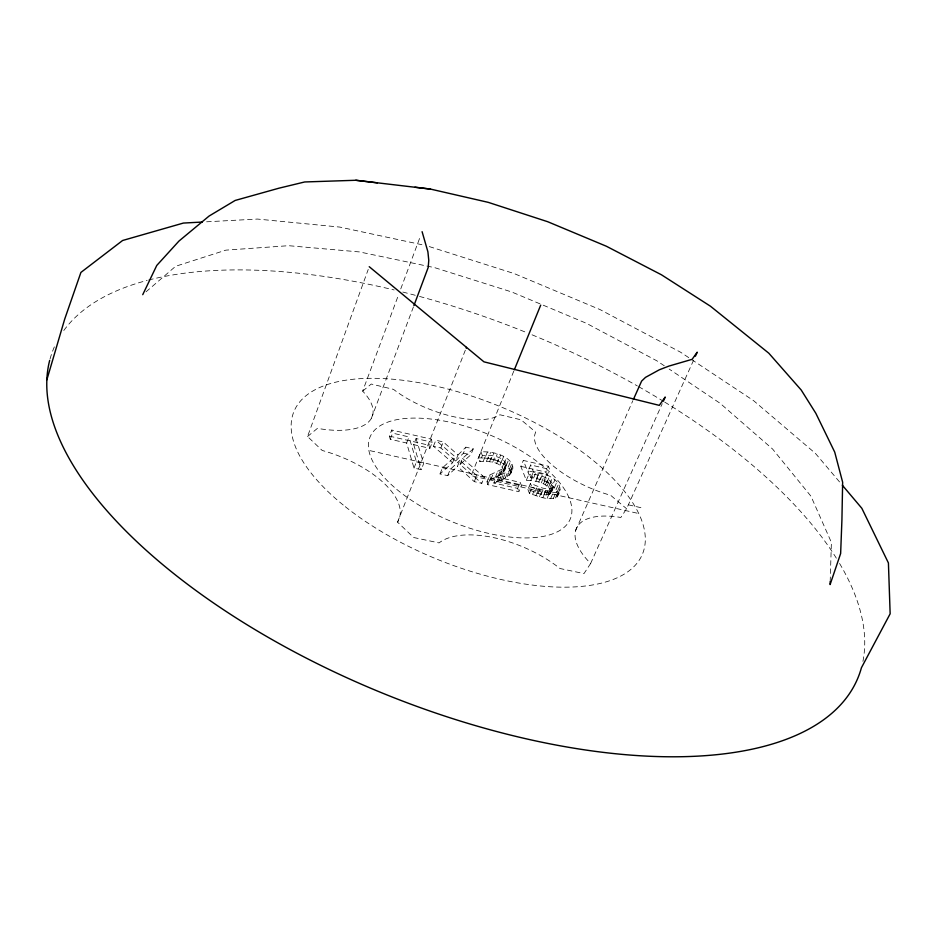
<?xml version="1.0" encoding="UTF-8"?>
<svg xmlns="http://www.w3.org/2000/svg" width="937" height="937" viewBox="0 0 937 937"><rect width="100%" height="100%" fill="white"/><g stroke="black" fill="none" stroke-linecap="round" stroke-linejoin="round"><path stroke-width="0.7" stroke-dasharray="4.68 3.51" d="M830.182 581.666L831.4 542.441L810.962 496.223L772.58 449.022L720.084 403.285L669.135 369.049M553.369 487.006L552.877 487.896C545.592 491.117 537.299 485.706 530.459 483.469L527.906 489.477C534.746 491.714 543.05 497.114 550.312 493.869C560.97 480.4 538.763 473.208 528.843 474.391L523.314 460.43L548.332 466.216L549.644 469.343L547.126 475.235L528.187 470.889L530.682 464.975L549.644 469.343M550.804 492.967C549.199 482.426 534.957 480.517 526.325 480.365L520.831 466.345L523.314 460.43M527.906 489.477L529.452 493.436C538.025 496.013 548.239 501.318 556.929 497.067C568.22 482.297 545.428 472.061 533.422 471.803L530.682 464.975M557.714 495.72C556.601 483.469 541.352 478.842 530.904 477.753L528.187 470.889M493.822 483.012C530.201 471.463 507.924 450.474 481.009 451.868L478.561 457.842L479.908 461.636C487.966 460.945 503.239 461.683 503.649 471.99L499.491 475.211L487.24 481.068L487.732 484.663L518.911 491.679L521.464 485.635L520.199 482.368L496.341 476.956L493.822 483.012L517.657 488.388L518.911 491.679M510.501 473.97L513.394 466.403M503.649 471.99C513.535 458.755 491.866 453.695 482.368 455.64L479.908 461.636M693.614 360.148L626.595 508.744L620.856 517.47A77.326 33.849 25.2 0 0 590.626 563.488L583.985 573.596L559.986 568.513A83.241 39.787 23.5 0 0 439.066 542.898L413.697 537.522L397.546 522.155A82.023 38.429 20 0 0 322.187 450.463L307.535 436.525L368.229 269.434M307.535 436.525L317.444 428.361A74.983 31.87 19.4 0 0 362.654 391.127L398.717 294.37M400.755 288.912L420.561 235.773M371.298 418.511L413.404 306.961M416.075 438.551L423.665 463.522L421.228 469.706L414.013 468.09L406.635 443.025L390.26 439.266L389.382 436.127L391.725 430.024L431.254 439.148L432.25 442.287L429.86 448.343L413.697 444.642L416.075 438.551L432.25 442.287M390.26 439.266L392.615 433.14L391.725 430.024M406.635 443.025L409.012 436.923L392.615 433.14M414.013 468.09L416.45 461.882L409.012 436.923M397.546 522.155L465.923 348.681M429.86 448.343L428.865 445.204L431.254 439.148M433.444 446.258L435.834 440.214L443.283 441.936L458.029 454.96L455.593 461.016L440.882 447.968L433.444 446.258L452.571 462.749L440.027 473.935L447.687 475.656L457.408 466.439L459.856 460.36L476.781 475.539L484.324 477.238L481.805 483.34L474.274 481.641L457.408 466.439M440.882 447.968L443.283 441.936M440.027 473.935L442.487 467.774L455.007 456.67L435.834 440.214M452.571 462.749L455.007 456.67M447.687 475.656L450.158 469.519L459.856 460.36M455.593 461.016L463.464 453.157L465.888 447.16L473.255 448.858L470.819 454.843L460.055 464.447L481.805 483.34M460.055 464.447L462.503 458.392L473.255 448.858M513.804 371.075L471.112 475.68L638.765 513.546M474.274 481.641L476.781 475.539M483.211 461.391L485.659 455.405M478.561 457.842L484.921 458.052L487.369 452.091M486.42 461.426L488.88 455.441M484.921 458.052L488.118 458.474L490.566 452.512M489.547 461.718L492.007 455.745M488.118 458.474L491.351 459.107L493.799 453.157M492.604 462.269L495.064 456.307M491.351 459.107L494.783 460.02L497.231 454.07M486.807 482.075L489.746 475L501.986 469.203L506.132 466.005M487.732 484.663L490.25 478.584L489.746 475M496.598 463.499L499.07 457.537M494.783 460.02L498.086 461.133L500.545 455.183M490.906 479.381L493.412 473.326M499.925 465.162L502.396 459.2M510.911 472.365L508.147 467.118L501.19 462.456L503.649 456.506M495.38 477.238L497.875 471.206M498.097 475.914L500.592 469.894M502.349 467.13L504.82 461.168M504.024 463.979L506.484 458.041M496.891 481.618L499.409 475.563L509.599 470.819L512.996 467.996M499.491 475.211L501.986 469.203M500.428 474.684L502.923 468.676M503.731 469.332L506.214 463.37M499.14 480.658L501.646 474.626M502.525 473.267L505.02 467.282M503.989 470.725L506.472 464.752M506.238 465.49L508.709 459.54M500.99 479.885L503.509 473.853M502.876 479.006L505.383 472.986M508.147 467.118L510.618 461.168M505.312 477.788L507.819 471.779M509.623 468.84L512.106 462.89M507.093 476.816L509.599 470.819M510.571 470.608L513.066 464.647M509.283 475.375L511.789 469.39M517.657 488.388L520.199 482.368M526.325 480.365L528.843 474.391M530.904 477.753L533.422 471.803M530.834 480.423L533.364 474.473M533.633 477.964L536.151 472.025M529.452 493.436L532.017 487.416L530.459 483.469M536.514 478.502L539.033 472.564M535.859 481.255L538.388 475.305M532.485 494.607L535.05 488.587C542.769 490.531 551.87 495.158 559.506 491.093L560.291 489.758M538.74 482.016L541.27 476.078M534.734 492.312L537.299 486.315M540.368 479.533L542.898 473.607M535.835 495.72L538.4 489.7M541.281 482.906L543.823 476.968M547.126 475.235L545.826 472.084L548.332 466.216M538.025 493.377L540.579 487.381M543.882 480.81L546.412 474.883M543.507 483.89L546.037 477.952M539.478 496.751L542.043 490.73M541.188 494.209L543.753 488.212M545.381 484.933L547.922 478.994M547.032 482.274L549.574 476.347M547.021 486.104L549.574 480.166M543.917 494.724L546.482 488.739M542.91 497.594L545.486 491.585M549.808 483.867L552.35 477.94M548.45 487.404L551.003 481.466M546.189 494.947L548.754 488.962M549.609 488.845L552.162 482.895M548.004 494.877L550.581 488.891M550.452 490.438L554.891 479.791M547.114 498.379L549.691 492.382M549.375 494.513L551.94 488.528M550.851 491.831L553.404 485.87M550.312 493.869L552.877 487.896M554.423 487.662L556.976 481.735M550.569 498.707L553.158 492.71M556.039 489.723L558.604 483.785M553.334 498.578L555.91 492.593M557.199 491.89L559.764 485.952M555.454 498.039L558.03 492.054M557.796 493.986L560.373 488.036M556.929 497.067L559.506 491.093M575.599 530.635L632.826 400.72M590.626 563.488L662.236 403.706M458.029 454.96L465.888 447.16M146.02 291.829L175.629 266.284L225.852 250.144L288.584 245.693L359.503 251.936L434.909 267.724L511.543 291.911L586.515 323.347L657.001 360.897L664.286 365.781M362.654 391.127L371.251 384.041L393.493 389.359A69.549 27.805 21.3 0 0 499.901 414.763L521.089 419.835L535.73 432.168A70.615 28.555 23.8 0 0 610.631 495.286L626.595 508.744M496.341 476.956L499.409 475.563M206.62 221.8L257.429 219.059L339.803 227.082L423.629 245.084M628.364 504.82L641.388 507.784M370.138 450.697L550.581 491.538M416.45 461.882L423.665 463.522M442.487 467.774L450.158 469.519M490.25 478.584L521.464 485.635M389.382 436.127L428.865 445.204M463.464 453.157L470.819 454.843M520.831 466.345L545.826 472.084M429.263 246.572L514.12 273.557L599.774 309.456L680.613 352.23L690.346 358.695M532.017 487.416L535.05 488.587M498.086 461.133L501.19 462.456M691.565 359.503L753.629 400.685L815.366 453.344L841.391 484.113M462.503 458.392L484.324 477.238M481.009 451.868L482.368 455.64M413.697 444.642L421.228 469.706M50.048 358.988A434.557 194.135 22.2 0 1 55.072 345.308M63.798 330.515A434.557 194.135 22.2 0 1 147.168 280.409M148.643 280.022A434.557 194.135 22.2 0 1 394.149 289.955M402.793 292.063A434.557 194.135 22.2 0 1 418.125 296.057M419.495 296.42A434.557 194.135 22.2 0 1 526.629 332.6M532.052 334.814A434.557 194.135 22.2 0 1 637.336 385.927M638.601 386.641A434.557 194.135 22.2 0 1 663.455 401.329M664.708 402.09A434.557 194.135 22.2 0 1 836.354 558.194M839.564 563.442A434.557 194.135 22.2 0 1 862.731 662.354M345.273 506.671A188.267 82.585 22.2 0 0 640.076 558.815A188.267 82.585 22.2 0 0 419.343 382.741A188.267 82.585 22.2 0 0 345.273 506.671M396.738 489.36A108.177 47.318 22.2 0 0 567.869 523.291A108.177 47.318 22.2 0 0 445.883 421.381A108.177 47.318 22.2 0 0 396.738 489.36"/><path stroke-width="1.41" d="M830.182 581.666L830.1 584.571L840.641 553.521L841.918 520.012L842.644 482.227L834.726 452.126L815.846 413.322L801.217 390.026L768.808 353.202L710.469 306.223L661.463 274.799L606.344 246.232L547.735 221.729L488.224 202.345L430.481 189.087L414.95 187.201M466.239 348.142L466.462 347.334M46.85 379.825L64.712 319.084L80.91 272.433L122.606 240.493L183.394 223.065L202.263 222.046M413.92 305.603L428.221 267.396L428.771 260.287L427.904 251.819L422.095 231.685M514.354 369.728L540.708 305.134M633.424 399.385L641.611 381.09L645.511 377.365L659.332 369.787L668.877 366.098L692.115 359.328L697.21 352.183L695.418 356.165M663.431 401.036L665.211 397.042L659.285 405.358L483.949 361.834L369.225 266.694M142.74 294.675L156.76 265.452L178.944 241.078L209.103 216.037L235.164 200.448L278.933 188.196L304.701 181.965L355.802 180.267L430.481 189.087M355.802 180.267L377.353 182.856M842.328 485.214L861.841 508.299L888.417 562.961L890.15 613.782L861.419 667.753A434.557 194.135 22.2 0 1 405.475 702.164A434.557 194.135 22.2 0 1 49.673 360.417"/></g></svg>
